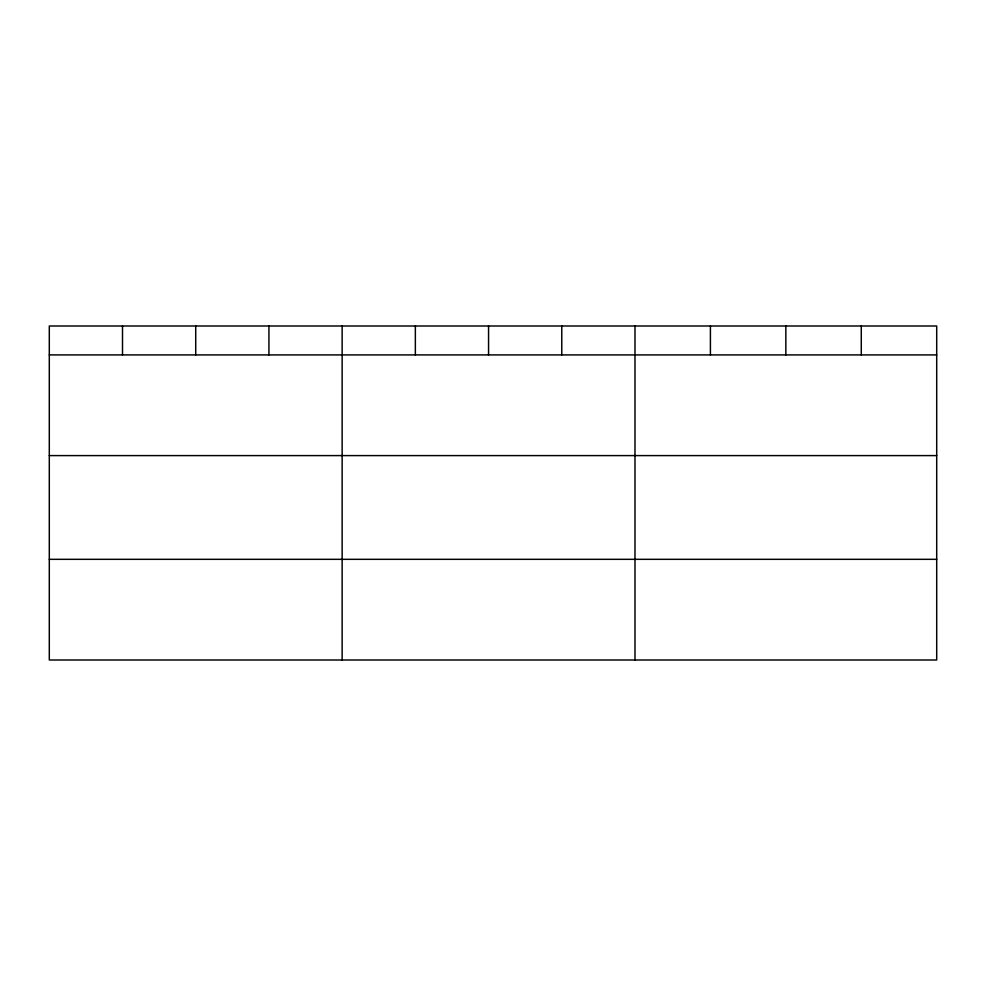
<?xml version="1.0" encoding="UTF-8"?>
<svg xmlns="http://www.w3.org/2000/svg" width="986" height="986" viewBox="0 0 986 986"><rect width="100%" height="100%" fill="white"/><g stroke="black" fill="none" stroke-linecap="round" stroke-linejoin="round"><path stroke-width="1.48" d="M936.7 455.594L936.7 325.996L49.3 325.996L49.3 660.004L936.7 660.004L936.7 455.594L49.3 455.594M49.3 354.911L936.7 354.911M49.3 559.321L936.7 559.321M861.271 325.996L861.271 354.911M785.842 325.996L785.842 354.911M710.413 325.996L710.413 354.911M634.984 325.996L634.984 660.004M561.774 325.996L561.774 354.911M488.563 325.996L488.563 354.911M415.352 325.996L415.352 354.911M342.142 325.996L342.142 660.004M268.931 325.996L268.931 354.911M195.721 325.996L195.721 354.911M122.51 325.996L122.51 354.911"/></g></svg>
